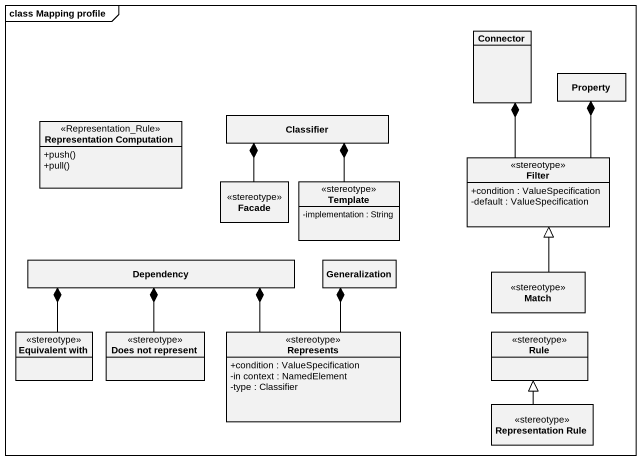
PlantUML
@startuml
mainframe class Mapping profile
hide circle
hide empty members
skinparam classAttributeIconSize 0
class Connector
class Property
class "Representation Computation" as Representation_Computation <<Representation_Rule>> {
  +push()
  +pull()
}
class Classifier
class Filter <<stereotype>> {
  +condition : ValueSpecification
  -default : ValueSpecification
}
class Facade <<stereotype>>
class Template <<stereotype>> {
  -implementation : String
}
class Dependency
class Generalization
class Match <<stereotype>>
class "Equivalent with" as Equivalent_with <<stereotype>>
class "Does not represent" as Does_not_represent <<stereotype>>
class Represents <<stereotype>> {
  +condition : ValueSpecification
  -in context : NamedElement
  -type : Classifier
}
class Rule <<stereotype>>
class "Representation Rule" as Representation_Rule <<stereotype>>
Filter -up-* Connector
Filter -up-* Property
Facade -up-* Classifier
Template -up-* Classifier
Match -up-|> Filter
Equivalent_with -up-* Dependency
Does_not_represent -up-* Dependency
Represents -up-* Dependency
Represents -up-* Generalization
Representation_Rule -up-|> Rule
@enduml
